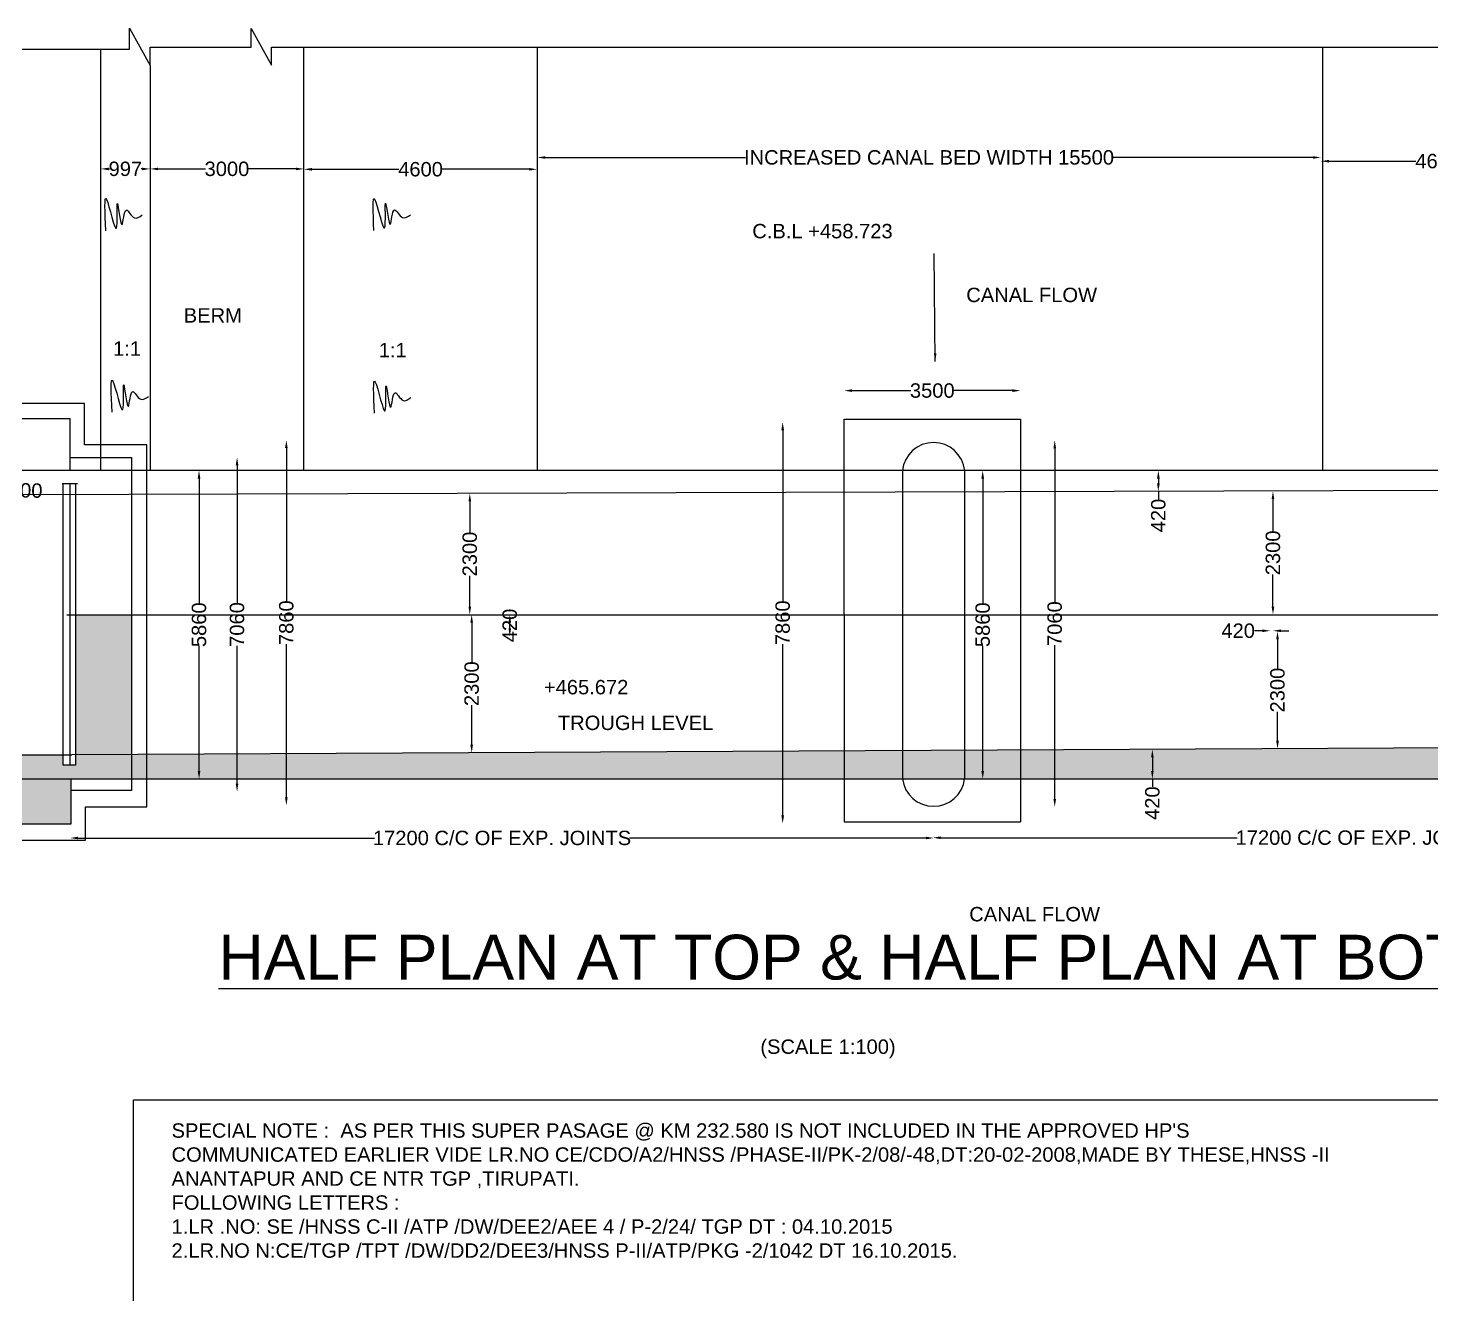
# Model space of a CAD drawing. Header units: millimetres. Extents: x 5124 to 5848355, y 2311 to 21025241.
# Drawn here: x 5785000 to 5806933, y 20988043 to 21007842 of the extents above; entities that cross this region are included whole.
import ezdxf

# ---------------------------------------------------------------- set-up
doc = ezdxf.new("R2010")
doc.units = ezdxf.units.MM
doc.header["$MEASUREMENT"] = 0
for name, color, linetype in [('DIMENSION', 2, 'Continuous'), ('DRAWING', 7, 'Continuous'), ('TEXT', 7, 'Continuous')]:
    doc.layers.add(name, color=color, linetype=linetype)
doc.styles.get("Standard").update_dxf_attribs({"font": 'arial.ttf', "height": 225})
doc.dimstyles.get("Standard").update_dxf_attribs({"dimtxt": 125, "dimasz": 125, "dimexe": 0.18, "dimexo": 0.0625, "dimgap": 0.09, "dimtad": 0, "dimdec": 0, "dimzin": 0, "dimdsep": 46, "dimtxsty": 'Standard', "dimcen": 0.09, "dimse1": 1, "dimse2": 1, "dimadec": 0, "dimazin": 0, "dimtfac": 1, "dimtdec": 0, "dimtofl": 0, "dimtmove": 0, "dimatfit": 3, "dimfxl": 0, "dimtolj": 1, "dimtzin": 0, "dimarcsym": 0})
pattern_1 = [(50, (0, 0), (179.3150457, -15.6880337), [18.75, -206.25]), (355, (0, 0), (-34.6878334, 188.0480334), [15, -165]), (100.4514, (14.94, -1.3), (144.6273454, 172.3598855), [15.9350475, -175.285528]), (46.1842, (0, 50), (266.8102622, -41.3797536), [28.125, -309.375]), (96.6356, (22.23, 46.55), (233.6656764, 243.5294677), [23.902572, -262.92825]), (351.1842, (0, 50), (233.6654863, 243.5296502), [22.5, -247.5]), (21, (25, 37.5), (149.226763, -100.6547227), [18.75, -206.25]), (326, (25, 37.5), (60.828833, 181.2875113), [15, -165]), (71.4514, (37.44, 29.11), (210.0556571, 80.6326242), [15.9350475, -175.285528]), (37.5, (0, 0), (3.03996383, 83.22346346), [0, -163, 0, -167.5, 0, -165.625]), (7.5, (0, 0), (65.76738436, 98.60292797), [0, -95.5, 0, -159.25, 0, -63.125]), (327.5, (-55.75, 0), (133.45560904, -5.63871793), [0, -62.5, 0, -195, 0, -258.75]), (317.5, (-80.75, 0), (145.79654234, 25.0262456), [0, -81.25, 0, -129.5, 0, -183.75])]

# ---------------------------------------------------------------- blocks, each defined once
blk = doc.blocks.new('*D60')
at = {"layer": 'Defpoints', "color": 0, "transparency": 16777216}
for p in [(5805198, 21005775), (5805198, 21005762), (5808849, 21005767)]:
    blk.add_point(p, dxfattribs=at)
at = {"layer": 'DRAWING', "color": 0, "lineweight": -2, "transparency": 16777216}
for p, q in [((5805323, 21005762), (5806683, 21005762)), ((5808724, 21005762), (5807364, 21005762))]:
    blk.add_line(p, q, dxfattribs=at)
at = {"layer": 'DRAWING', "color": 0, "transparency": 16777216}
for points in [[(5805323, 21005782), (5805323, 21005741), (5805198, 21005762)], [(5808724, 21005782), (5808724, 21005741), (5808849, 21005762)]]:
    blk.add_solid(points, dxfattribs=at)
at = {"layer": 'DRAWING', "color": 0, "transparency": 16777216, "insert": (5807024, 21005762), "char_height": 225, "attachment_point": 5}
blk.add_mtext('\\A1;4600', dxfattribs=at)
blk = doc.blocks.new('*D61')
at = {"layer": 'Defpoints', "color": 0, "transparency": 16777216}
for p in [(5792955, 21005820), (5792955, 21005762), (5805198, 21005762)]:
    blk.add_point(p, dxfattribs=at)
at = {"layer": 'DRAWING', "color": 0, "lineweight": -2, "transparency": 16777216}
for p, q in [((5793080, 21005820), (5796208, 21005820)), ((5805073, 21005820), (5801945, 21005820))]:
    blk.add_line(p, q, dxfattribs=at)
at = {"layer": 'DRAWING', "color": 0, "transparency": 16777216}
for points in [[(5793080, 21005840), (5793080, 21005799), (5792955, 21005820)], [(5805073, 21005840), (5805073, 21005799), (5805198, 21005820)]]:
    blk.add_solid(points, dxfattribs=at)
at = {"layer": 'DRAWING', "color": 0, "transparency": 16777216, "insert": (5799076, 21005820), "char_height": 225, "attachment_point": 5}
blk.add_mtext('\\A1;INCREASED CANAL BED WIDTH 15500', dxfattribs=at)
blk = doc.blocks.new('*D62')
at = {"layer": 'Defpoints', "color": 0, "transparency": 16777216}
for p in [(5789309, 21005820), (5792955, 21005820), (5789309, 21005635)]:
    blk.add_point(p, dxfattribs=at)
at = {"layer": 'DRAWING', "color": 0, "lineweight": -2, "transparency": 16777216}
for p, q in [((5789434, 21005635), (5790792, 21005635)), ((5792830, 21005635), (5791472, 21005635))]:
    blk.add_line(p, q, dxfattribs=at)
at = {"layer": 'DRAWING', "color": 0, "transparency": 16777216}
for points in [[(5789434, 21005656), (5789434, 21005614), (5789309, 21005635)], [(5792830, 21005656), (5792830, 21005614), (5792955, 21005635)]]:
    blk.add_solid(points, dxfattribs=at)
at = {"layer": 'DRAWING', "color": 0, "transparency": 16777216, "insert": (5791132, 21005635), "char_height": 225, "attachment_point": 5}
blk.add_mtext('\\A1;4600', dxfattribs=at)
blk = doc.blocks.new('*D63')
at = {"layer": 'Defpoints', "color": 0, "transparency": 16777216}
for p in [(5786906, 21005641), (5786906, 21005635), (5789309, 21005635)]:
    blk.add_point(p, dxfattribs=at)
at = {"layer": 'DRAWING', "color": 0, "lineweight": -2, "transparency": 16777216}
for p, q in [((5787031, 21005641), (5787772, 21005641)), ((5789184, 21005641), (5788443, 21005641))]:
    blk.add_line(p, q, dxfattribs=at)
at = {"layer": 'DRAWING', "color": 0, "transparency": 16777216}
for points in [[(5787031, 21005661), (5787031, 21005620), (5786906, 21005641)], [(5789184, 21005661), (5789184, 21005620), (5789309, 21005641)]]:
    blk.add_solid(points, dxfattribs=at)
at = {"layer": 'DRAWING', "color": 0, "transparency": 16777216, "insert": (5788107, 21005641), "char_height": 225, "attachment_point": 5}
blk.add_mtext('\\A1;3000', dxfattribs=at)
blk = doc.blocks.new('*D64')
at = {"layer": 'Defpoints', "color": 0, "transparency": 16777216}
for p in [(5786135, 21005641), (5786135, 21005641), (5786906, 21005641)]:
    blk.add_point(p, dxfattribs=at)
at = {"layer": 'DRAWING', "color": 0, "lineweight": -2, "transparency": 16777216}
for p, q in [((5786260, 21005641), (5786272, 21005641)), ((5786781, 21005641), (5786769, 21005641))]:
    blk.add_line(p, q, dxfattribs=at)
at = {"layer": 'DRAWING', "color": 0, "transparency": 16777216}
for points in [[(5786260, 21005661), (5786260, 21005620), (5786135, 21005641)], [(5786781, 21005661), (5786781, 21005620), (5786906, 21005641)]]:
    blk.add_solid(points, dxfattribs=at)
at = {"layer": 'DRAWING', "color": 0, "transparency": 16777216, "insert": (5786520, 21005641), "char_height": 225, "attachment_point": 5}
blk.add_mtext('\\A1;997', dxfattribs=at)
blk = doc.blocks.new('*D83')
at = {"layer": 'Defpoints', "color": 0, "transparency": 16777216}
for p in [(5787671, 21000927), (5787671, 21000927), (5787671, 20996107)]:
    blk.add_point(p, dxfattribs=at)
at = {"layer": 'DRAWING', "color": 0, "lineweight": -2, "transparency": 16777216}
for p, q in [((5787671, 21000802), (5787671, 20998853)), ((5787671, 20996232), (5787671, 20998181))]:
    blk.add_line(p, q, dxfattribs=at)
at = {"layer": 'DRAWING', "color": 0, "transparency": 16777216}
for points in [[(5787650, 21000802), (5787692, 21000802), (5787671, 21000927)], [(5787650, 20996232), (5787692, 20996232), (5787671, 20996107)]]:
    blk.add_solid(points, dxfattribs=at)
at = {"layer": 'DRAWING', "color": 0, "transparency": 16777216, "insert": (5787671, 20998517), "char_height": 225, "attachment_point": 5, "rotation": 90}
blk.add_mtext('\\A1;5860', dxfattribs=at)
blk = doc.blocks.new('*D84')
at = {"layer": 'Defpoints', "color": 0, "transparency": 16777216}
for p in [(5788177, 21001132), (5788140, 20995911), (5788265, 20995911)]:
    blk.add_point(p, dxfattribs=at)
at = {"layer": 'DRAWING', "color": 0, "lineweight": -2, "transparency": 16777216}
for p, q in [((5788265, 21001007), (5788265, 20998856)), ((5788265, 20996036), (5788265, 20998187))]:
    blk.add_line(p, q, dxfattribs=at)
at = {"layer": 'DRAWING', "color": 0, "transparency": 16777216}
for points in [[(5788244, 21001007), (5788286, 21001007), (5788265, 21001132)], [(5788244, 20996036), (5788286, 20996036), (5788265, 20995911)]]:
    blk.add_solid(points, dxfattribs=at)
at = {"layer": 'DRAWING', "color": 0, "transparency": 16777216, "insert": (5788265, 20998521), "char_height": 225, "attachment_point": 5, "rotation": 90}
blk.add_mtext('\\A1;7060', dxfattribs=at)
blk = doc.blocks.new('*D85')
at = {"layer": 'Defpoints', "color": 0, "transparency": 16777216}
for p in [(5789035, 21001402), (5789074, 21001402), (5789134, 20995696)]:
    blk.add_point(p, dxfattribs=at)
at = {"layer": 'DRAWING', "color": 0, "lineweight": -2, "transparency": 16777216}
for p, q in [((5789035, 21001277), (5789035, 20998883)), ((5789035, 20995821), (5789035, 20998214))]:
    blk.add_line(p, q, dxfattribs=at)
at = {"layer": 'DRAWING', "color": 0, "transparency": 16777216}
for points in [[(5789014, 21001277), (5789056, 21001277), (5789035, 21001402)], [(5789014, 20995821), (5789056, 20995821), (5789035, 20995696)]]:
    blk.add_solid(points, dxfattribs=at)
at = {"layer": 'DRAWING', "color": 0, "transparency": 16777216, "insert": (5789035, 20998549), "char_height": 225, "attachment_point": 5, "rotation": 90}
blk.add_mtext('\\A1;7860', dxfattribs=at)
blk = doc.blocks.new('*D86')
at = {"layer": 'Defpoints', "color": 0, "transparency": 16777216}
for p in [(5791862, 21000569), (5791901, 21000569), (5791979, 20998675)]:
    blk.add_point(p, dxfattribs=at)
at = {"layer": 'DRAWING', "color": 0, "lineweight": -2, "transparency": 16777216}
for p, q in [((5791901, 21000444), (5791901, 20999959)), ((5791901, 20998800), (5791901, 20999284))]:
    blk.add_line(p, q, dxfattribs=at)
at = {"layer": 'DRAWING', "color": 0, "transparency": 16777216}
for points in [[(5791881, 21000444), (5791922, 21000444), (5791901, 21000569)], [(5791881, 20998800), (5791922, 20998800), (5791901, 20998675)]]:
    blk.add_solid(points, dxfattribs=at)
at = {"layer": 'DRAWING', "color": 0, "transparency": 16777216, "insert": (5791901, 20999622), "char_height": 225, "attachment_point": 5, "rotation": 90}
blk.add_mtext('\\A1;2300', dxfattribs=at)
blk = doc.blocks.new('*D87')
at = {"layer": 'Defpoints', "color": 0, "transparency": 16777216}
for p in [(5791901, 20998675), (5791912, 20996516), (5791931, 20996516)]:
    blk.add_point(p, dxfattribs=at)
at = {"layer": 'DRAWING', "color": 0, "lineweight": -2, "transparency": 16777216}
for p, q in [((5791931, 20998550), (5791931, 20997933)), ((5791931, 20996641), (5791931, 20997258))]:
    blk.add_line(p, q, dxfattribs=at)
at = {"layer": 'DRAWING', "color": 0, "transparency": 16777216}
for points in [[(5791910, 20998550), (5791951, 20998550), (5791931, 20998675)], [(5791910, 20996641), (5791951, 20996641), (5791931, 20996516)]]:
    blk.add_solid(points, dxfattribs=at)
at = {"layer": 'DRAWING', "color": 0, "transparency": 16777216, "insert": (5791931, 20997596), "char_height": 225, "attachment_point": 5, "rotation": 90}
blk.add_mtext('\\A1;2300', dxfattribs=at)
blk = doc.blocks.new('*D88')
at = {"layer": 'Defpoints', "color": 0, "transparency": 16777216}
for p in [(5791931, 20998675), (5792526, 20998675), (5791931, 20998337)]:
    blk.add_point(p, dxfattribs=at)
at = {"layer": 'DRAWING', "color": 0, "lineweight": -2, "transparency": 16777216}
blk.add_line((5792526, 20998462), (5792526, 20998550), dxfattribs=at)
at = {"layer": 'DRAWING', "color": 0, "transparency": 16777216}
for points in [[(5792505, 20998550), (5792547, 20998550), (5792526, 20998675)], [(5792505, 20998462), (5792547, 20998462), (5792526, 20998337)]]:
    blk.add_solid(points, dxfattribs=at)
at = {"layer": 'DRAWING', "color": 0, "transparency": 16777216, "insert": (5792526, 20998506), "char_height": 225, "attachment_point": 5, "rotation": 90}
blk.add_mtext('\\A1;420', dxfattribs=at)
blk = doc.blocks.new('*D89')
at = {"layer": 'Defpoints', "color": 0, "transparency": 16777216}
for p in [(5785657, 20995153), (5799152, 20995215), (5799152, 20995184)]:
    blk.add_point(p, dxfattribs=at)
at = {"layer": 'DRAWING', "color": 0, "lineweight": -2, "transparency": 16777216}
for p, q in [((5785782, 20995184), (5790412, 20995184)), ((5799027, 20995184), (5794397, 20995184))]:
    blk.add_line(p, q, dxfattribs=at)
at = {"layer": 'DRAWING', "color": 0, "transparency": 16777216}
for points in [[(5785782, 20995205), (5785782, 20995164), (5785657, 20995184)], [(5799027, 20995205), (5799027, 20995164), (5799152, 20995184)]]:
    blk.add_solid(points, dxfattribs=at)
at = {"layer": 'DRAWING', "color": 0, "transparency": 16777216, "insert": (5792405, 20995184), "char_height": 225, "attachment_point": 5}
blk.add_mtext('\\A1;17200 C/C OF EXP. JOINTS', dxfattribs=at)
blk = doc.blocks.new('*D90')
at = {"layer": 'Defpoints', "color": 0, "transparency": 16777216}
for p in [(5799135, 20995158), (5812630, 20995220), (5812630, 20995189)]:
    blk.add_point(p, dxfattribs=at)
at = {"layer": 'DRAWING', "color": 0, "lineweight": -2, "transparency": 16777216}
for p, q in [((5799260, 20995189), (5803891, 20995189)), ((5812505, 20995189), (5807875, 20995189))]:
    blk.add_line(p, q, dxfattribs=at)
at = {"layer": 'DRAWING', "color": 0, "transparency": 16777216}
for points in [[(5799260, 20995210), (5799260, 20995168), (5799135, 20995189)], [(5812505, 20995210), (5812505, 20995168), (5812630, 20995189)]]:
    blk.add_solid(points, dxfattribs=at)
at = {"layer": 'DRAWING', "color": 0, "transparency": 16777216, "insert": (5805883, 20995189), "char_height": 225, "attachment_point": 5}
blk.add_mtext('\\A1;17200 C/C OF EXP. JOINTS', dxfattribs=at)
blk = doc.blocks.new('*D91')
at = {"layer": 'Defpoints', "color": 0, "transparency": 16777216}
for p in [(5796790, 21001683), (5796825, 21001683), (5796802, 20995413)]:
    blk.add_point(p, dxfattribs=at)
at = {"layer": 'DRAWING', "color": 0, "lineweight": -2, "transparency": 16777216}
for p, q in [((5796790, 21001558), (5796790, 20998883)), ((5796790, 20995538), (5796790, 20998213))]:
    blk.add_line(p, q, dxfattribs=at)
at = {"layer": 'DRAWING', "color": 0, "transparency": 16777216}
for points in [[(5796769, 21001558), (5796811, 21001558), (5796790, 21001683)], [(5796769, 20995538), (5796811, 20995538), (5796790, 20995413)]]:
    blk.add_solid(points, dxfattribs=at)
at = {"layer": 'DRAWING', "color": 0, "transparency": 16777216, "insert": (5796790, 20998548), "char_height": 225, "attachment_point": 5, "rotation": 90}
blk.add_mtext('\\A1;7860', dxfattribs=at)
blk = doc.blocks.new('*D92')
at = {"layer": 'Defpoints', "color": 0, "transparency": 16777216}
for p in [(5800505, 21002176), (5797749, 21001728), (5800505, 21001728)]:
    blk.add_point(p, dxfattribs=at)
at = {"layer": 'DRAWING', "color": 0, "lineweight": -2, "transparency": 16777216}
for p, q in [((5797874, 21002176), (5798792, 21002176)), ((5800380, 21002176), (5799463, 21002176))]:
    blk.add_line(p, q, dxfattribs=at)
at = {"layer": 'DRAWING', "color": 0, "transparency": 16777216}
for points in [[(5797874, 21002197), (5797874, 21002155), (5797749, 21002176)], [(5800380, 21002197), (5800380, 21002155), (5800505, 21002176)]]:
    blk.add_solid(points, dxfattribs=at)
at = {"layer": 'DRAWING', "color": 0, "transparency": 16777216, "insert": (5799127, 21002176), "char_height": 225, "attachment_point": 5}
blk.add_mtext('\\A1;3500', dxfattribs=at)
blk = doc.blocks.new('*D93')
at = {"layer": 'Defpoints', "color": 0, "transparency": 16777216}
for p in [(5799891, 21000927), (5799891, 20996107), (5799915, 20996107)]:
    blk.add_point(p, dxfattribs=at)
at = {"layer": 'DRAWING', "color": 0, "lineweight": -2, "transparency": 16777216}
for p, q in [((5799915, 21000802), (5799915, 20998853)), ((5799915, 20996232), (5799915, 20998181))]:
    blk.add_line(p, q, dxfattribs=at)
at = {"layer": 'DRAWING', "color": 0, "transparency": 16777216}
for points in [[(5799894, 21000802), (5799936, 21000802), (5799915, 21000927)], [(5799894, 20996232), (5799936, 20996232), (5799915, 20996107)]]:
    blk.add_solid(points, dxfattribs=at)
at = {"layer": 'DRAWING', "color": 0, "transparency": 16777216, "insert": (5799915, 20998517), "char_height": 225, "attachment_point": 5, "rotation": 90}
blk.add_mtext('\\A1;5860', dxfattribs=at)
blk = doc.blocks.new('*D94')
at = {"layer": 'Defpoints', "color": 0, "transparency": 16777216}
for p in [(5801040, 21001401), (5801040, 21001401), (5801144, 20995670)]:
    blk.add_point(p, dxfattribs=at)
at = {"layer": 'DRAWING', "color": 0, "lineweight": -2, "transparency": 16777216}
for p, q in [((5801040, 21001276), (5801040, 20998870)), ((5801040, 20995795), (5801040, 20998200))]:
    blk.add_line(p, q, dxfattribs=at)
at = {"layer": 'DRAWING', "color": 0, "transparency": 16777216}
for points in [[(5801020, 21001276), (5801061, 21001276), (5801040, 21001401)], [(5801020, 20995795), (5801061, 20995795), (5801040, 20995670)]]:
    blk.add_solid(points, dxfattribs=at)
at = {"layer": 'DRAWING', "color": 0, "transparency": 16777216, "insert": (5801040, 20998535), "char_height": 225, "attachment_point": 5, "rotation": 90}
blk.add_mtext('\\A1;7060', dxfattribs=at)
blk = doc.blocks.new('*D95')
at = {"layer": 'Defpoints', "color": 0, "transparency": 16777216}
for p in [(5802538, 21000927), (5802539, 21000601), (5802659, 21000601)]:
    blk.add_point(p, dxfattribs=at)
at = {"layer": 'DRAWING', "color": 0, "lineweight": -2, "transparency": 16777216}
for p, q in [((5802659, 21000802), (5802659, 21000726)), ((5802659, 21000601), (5802659, 21000476))]:
    blk.add_line(p, q, dxfattribs=at)
at = {"layer": 'DRAWING', "color": 0, "transparency": 16777216}
for points in [[(5802638, 21000802), (5802680, 21000802), (5802659, 21000927)], [(5802638, 21000726), (5802680, 21000726), (5802659, 21000601)]]:
    blk.add_solid(points, dxfattribs=at)
at = {"layer": 'DRAWING', "color": 0, "transparency": 16777216, "insert": (5802659, 21000224), "char_height": 225, "attachment_point": 5, "rotation": 90}
blk.add_mtext('\\A1;420', dxfattribs=at)
blk = doc.blocks.new('*D96')
at = {"layer": 'Defpoints', "color": 0, "transparency": 16777216}
for p in [(5804450, 21000607), (5804450, 20998675), (5804450, 20998675)]:
    blk.add_point(p, dxfattribs=at)
at = {"layer": 'DRAWING', "color": 0, "lineweight": -2, "transparency": 16777216}
for p, q in [((5804450, 21000482), (5804450, 20999979)), ((5804450, 20998800), (5804450, 20999303))]:
    blk.add_line(p, q, dxfattribs=at)
at = {"layer": 'DRAWING', "color": 0, "transparency": 16777216}
for points in [[(5804429, 21000482), (5804470, 21000482), (5804450, 21000607)], [(5804429, 20998800), (5804470, 20998800), (5804450, 20998675)]]:
    blk.add_solid(points, dxfattribs=at)
at = {"layer": 'DRAWING', "color": 0, "transparency": 16777216, "insert": (5804450, 20999641), "char_height": 225, "attachment_point": 5, "rotation": 90}
blk.add_mtext('\\A1;2300', dxfattribs=at)
blk = doc.blocks.new('*D97')
at = {"layer": 'Defpoints', "color": 0, "transparency": 16777216}
for p in [(5804450, 20998675), (5804409, 20998430), (5804409, 20998423)]:
    blk.add_point(p, dxfattribs=at)
at = {"layer": 'DRAWING', "color": 0, "lineweight": -2, "transparency": 16777216}
for p, q in [((5804284, 20998423), (5804159, 20998423)), ((5804575, 20998423), (5804700, 20998423))]:
    blk.add_line(p, q, dxfattribs=at)
at = {"layer": 'DRAWING', "color": 0, "transparency": 16777216}
for points in [[(5804284, 20998444), (5804284, 20998402), (5804409, 20998423)], [(5804575, 20998444), (5804575, 20998402), (5804450, 20998423)]]:
    blk.add_solid(points, dxfattribs=at)
at = {"layer": 'DRAWING', "color": 0, "transparency": 16777216, "insert": (5803906, 20998423), "char_height": 225, "attachment_point": 5}
blk.add_mtext('\\A1;420', dxfattribs=at)
blk = doc.blocks.new('*D98')
at = {"layer": 'Defpoints', "color": 0, "transparency": 16777216}
for p in [(5804512, 20998413), (5804521, 20996579), (5804521, 20996579)]:
    blk.add_point(p, dxfattribs=at)
at = {"layer": 'DRAWING', "color": 0, "lineweight": -2, "transparency": 16777216}
for p, q in [((5804521, 20998288), (5804521, 20997833)), ((5804521, 20996704), (5804521, 20997158))]:
    blk.add_line(p, q, dxfattribs=at)
at = {"layer": 'DRAWING', "color": 0, "transparency": 16777216}
for points in [[(5804500, 20998288), (5804542, 20998288), (5804521, 20998413)], [(5804500, 20996704), (5804542, 20996704), (5804521, 20996579)]]:
    blk.add_solid(points, dxfattribs=at)
at = {"layer": 'DRAWING', "color": 0, "transparency": 16777216, "insert": (5804521, 20997496), "char_height": 225, "attachment_point": 5, "rotation": 90}
blk.add_mtext('\\A1;2300', dxfattribs=at)
blk = doc.blocks.new('*D99')
at = {"layer": 'Defpoints', "color": 0, "transparency": 16777216}
for p in [(5802566, 20996569), (5802566, 20996107), (5802566, 20996107)]:
    blk.add_point(p, dxfattribs=at)
at = {"layer": 'DRAWING', "color": 0, "lineweight": -2, "transparency": 16777216}
for p, q in [((5802566, 20996444), (5802566, 20996232)), ((5802566, 20996107), (5802566, 20995982))]:
    blk.add_line(p, q, dxfattribs=at)
at = {"layer": 'DRAWING', "color": 0, "transparency": 16777216}
for points in [[(5802545, 20996444), (5802586, 20996444), (5802566, 20996569)], [(5802545, 20996232), (5802586, 20996232), (5802566, 20996107)]]:
    blk.add_solid(points, dxfattribs=at)
at = {"layer": 'DRAWING', "color": 0, "transparency": 16777216, "insert": (5802566, 20995729), "char_height": 225, "attachment_point": 5, "rotation": 90}
blk.add_mtext('\\A1;420', dxfattribs=at)

msp = doc.modelspace()

# ---------------------------------------------------------------- hatches: boundary and pattern name
at = {"layer": 'TEXT'}
h = msp.add_hatch(dxfattribs=at)
h.set_pattern_fill('AR-CONC', color=0, scale=25, style=0)
h.set_pattern_definition(pattern_1)
h.paths.add_polyline_path([(5786614.1, 20998443.8), (5786614.1, 20998674.7), (5785738.3, 20998674.7), (5785738.3, 20996485.9), (5786614.1, 20996490.2)])
h.paths.add_polyline_path([(5786854.7, 20996491.4), (5786614.1, 20996490.2), (5786614.1, 20996107.2), (5786854.7, 20996107.2)])
h.paths.add_polyline_path([(5798661.1, 20996549.8), (5786854.7, 20996491.4), (5786854.7, 20996107.2), (5798661.1, 20996107.2)])
h.paths.add_polyline_path([(5799633.1, 20996554.6), (5798661.1, 20996549.8), (5798661.1, 20996107.2), (5799633.1, 20996107.2)])
h.paths.add_polyline_path([(5811328.9, 20996612.4), (5799633.1, 20996554.6), (5799633.1, 20996107.2), (5811328.9, 20996107.2)])
h.paths.add_polyline_path([(5811649.1, 20996614), (5811328.9, 20996612.4), (5811328.9, 20996107.2), (5811649.1, 20996107.2)])
h.paths.add_polyline_path([(5812174, 20996616.6), (5811649.1, 20996614), (5811649.1, 20996107.2), (5812174, 20996107.2)])
h.paths.add_polyline_path([(5812174, 20998674.7), (5811649.1, 20998674.7), (5811649.1, 20996614), (5812174, 20996616.6)])
h = msp.add_hatch(dxfattribs=at)
h.set_pattern_fill('AR-CONC', color=0, scale=25, style=0)
h.set_pattern_definition(pattern_1)
h.paths.add_polyline_path([(5785667.3, 20996107.2), (5782058.8, 20996107.2), (5782058.8, 20995398.2), (5785667.3, 20995398.2)])
h.paths.add_polyline_path([(5786614.1, 20996490.2), (5785738.3, 20996485.9), (5785738.3, 20996324), (5785548.5, 20996324), (5785548.5, 20996485.6), (5782058.8, 20996485.6), (5782058.8, 20996107.2), (5785667.3, 20996107.2), (5786614.1, 20996107.2)])
h.paths.add_polyline_path([(5782058.8, 20996485.6), (5778011.7, 20996485.6), (5778011.7, 20995814.6), (5782058.8, 20995814.6)])
h.paths.add_polyline_path([(5782058.8, 20995814.6), (5778011.7, 20995814.6), (5778011.7, 20994579.3), (5782058.8, 20994579.3)])
h.paths.add_polyline_path([(5778011.7, 20995163.2), (5778011.7, 20996058.6), (5772905.9, 20993520.8), (5772905.9, 20990409.5), (5773746.1, 20990409.5), (5773746.1, 20992985.5)], flags=16)
h.paths.add_polyline_path([(5778011.7, 20996058.6), (5778011.7, 20996485.6), (5772509.6, 20993737.7), (5772509.6, 20990409.5), (5772905.9, 20990409.5), (5772905.9, 20993520.8)])
h.paths.add_polyline_path([(5783175.1, 20996100.2), (5784609.8, 20996100.2), (5784609.8, 20996444.8), (5783175.1, 20996444.8)], flags=9)
h.paths.add_polyline_path([(5780619.8, 20995768.9), (5780619.8, 20996531.3), (5780962.1, 20996531.3), (5780962.1, 20995768.9)], flags=9)
h.paths.add_polyline_path([(5776537.6, 20994785.9), (5776537.6, 20995548.3), (5776879.9, 20995548.3), (5776879.9, 20994785.9)], flags=8)
h.paths.add_polyline_path([(5774304.6, 20994441.4), (5775739.2, 20994441.4), (5775739.2, 20994786), (5774304.6, 20994786)], flags=24)
h.paths.add_polyline_path([(5772562, 20990928.7), (5773996.6, 20990928.7), (5773996.6, 20991273.3), (5772562, 20991273.3)], flags=24)
h.paths.add_polyline_path([(5777038.3, 20996191), (5777647.2, 20996191), (5777647.2, 20995848.7), (5777038.3, 20995848.7)], flags=25)

# ---------------------------------------------------------------- linework, layer by layer
at = {"layer": 'DIMENSION', "color": 0}
for points in [[(5768887.4, 21007510), (5786585, 21007510), (5786585, 21007842.2), (5786905.7, 21007259.8), (5786905.7, 21007544.4), (5788485.7, 21007544.4), (5788485.7, 21007838), (5788801, 21007264.9), (5788801, 21007544.2), (5810782.2, 21007544.2)], [(5816133.9, 21001799), (5812492.1, 21001799), (5812492.1, 21000927), (5785655, 21000927), (5785655, 21001734.6), (5782058.8, 21001734.6), (5782058.8, 21002462.7), (5778011.7, 21002462.7), (5778011.7, 20996485.6), (5772509.6, 20993737.7), (5772509.6, 20990409.5), (5768930.8, 20990409.5), (5768930.8, 21007510)], [(5786134.7, 21000927), (5786134.7, 21007510)], [(5789309.1, 21000927), (5789309.1, 21007544.2)], [(5792955.1, 21007544.2), (5792955.1, 21000927)], [(5786905.7, 21007259.8), (5786905.7, 21000927)], [(5772268.4, 20990409.5), (5772268.4, 20990207.4), (5773978.1, 20990207.4), (5773978.1, 20992834), (5777771, 20994772.5), (5777771, 20994334.1), (5782330.8, 20994334.1), (5782330.8, 20995153), (5785899.3, 20995153), (5785899.3, 20995672.9), (5786854.7, 20995672.9), (5786854.7, 21001329.9), (5785883.2, 21001329.9), (5785883.2, 21001974.4), (5782292.1, 21001974.4), (5782292.1, 21002693.4), (5777760.8, 21002693.4), (5777760.8, 21002243.5), (5773944.2, 21004155.4), (5773944.2, 21006808.9), (5772257.3, 21006808.9), (5772257.3, 21006092.4)], [(5797749, 20998674.7), (5797749, 21001727.6), (5800505.3, 21001727.6), (5800505.3, 20998674.7)], [(5785655, 21001132.4), (5786614.1, 21001132.4), (5786614.1, 20998443.8)], [(5785655, 21000927), (5782058.8, 21000927)], [(5798661.1, 21000927), (5798661.1, 20996107.2)], [(5799633.1, 20996107.2), (5799633.1, 21000927)], [(5817367, 21000646.4), (5778011.7, 21000526.9)], [(5785534.2, 21000722.6), (5785771, 21000722.6)], [(5785738.3, 21000722.6), (5785738.3, 20996324), (5785548.5, 20996324), (5785548.5, 21000722.6)], [(5785652.6, 21000722.6), (5785652.6, 20996324)], [(5785607.5, 20998674.7), (5812702.9, 20998674.7)], [(5786614.1, 20998443.8), (5786614.1, 20995927.2), (5785667.3, 20995927.2)], [(5778011.7, 20996485.6), (5782058.8, 20996485.6), (5785681.1, 20996485.6)], [(5812538.2, 20996618.4), (5785681.1, 20996485.6)], [(5782058.8, 20996107.2), (5785667.3, 20996107.2), (5785667.3, 20995398.2), (5782058.8, 20995398.2)], [(5785667.3, 20996107.2), (5812538.2, 20996107.2)]]:
    msp.add_lwpolyline(points, dxfattribs=at)
msp.add_lwpolyline([(5786648.6, 20991092.9), (5807536.3, 20991092.9), (5807536.3, 20986266.5), (5786648.6, 20986266.5)], close=True, dxfattribs=at)
for centre, radius, start, end in [((5799147.1, 21000876.6), 488.6, 5.92132, 174.07868), ((5799147.1, 20996170.3), 490, 187.39694, 352.60306)]:
    msp.add_arc(centre, radius, start, end, dxfattribs=at)
at = {"layer": 'TEXT', "color": 0}
for points in [[(5805226.8, 21000927), (5805226.8, 21007544.2)], [(5797749, 20998674.7), (5797749, 20995438), (5800505.3, 20995438)], [(5800505.3, 20998674.7), (5800505.3, 20995438)]]:
    msp.add_lwpolyline(points, dxfattribs=at)
for points in [[(5786214.3, 21004675.2), (5786227.2, 21005162.5), (5786381.9, 21004716), (5786396.9, 21005102.4), (5786470, 21004771.8), (5786536.6, 21004997.3), (5786661.2, 21004877), (5786783.7, 21004922.1)], [(5790403.6, 21004678.3), (5790416.5, 21005165.6), (5790571.2, 21004719.1), (5790586.3, 21005105.5), (5790659.3, 21004774.9), (5790725.9, 21005000.4), (5790850.5, 21004880.1), (5790973, 21004925.2)], [(5786312.3, 21001838.9), (5786325.2, 21002326.2), (5786479.9, 21001879.7), (5786494.9, 21002266.1), (5786568, 21001935.5), (5786634.6, 21002160.9), (5786759.2, 21002040.7), (5786881.7, 21002085.8)], [(5790412.4, 21001821.3), (5790425.3, 21002308.6), (5790580, 21001862.1), (5790595, 21002248.5), (5790668.1, 21001917.9), (5790734.7, 21002143.3), (5790859.3, 21002023.1), (5790981.8, 21002068.2)]]:
    msp.add_spline(points, degree=3, dxfattribs=at)

# ---------------------------------------------------------------- texts
for s, height, p in [('C.B.L +458.723', 225, (5796314.8, 21004556.4)), ('CANAL FLOW ', 225, (5799658.1, 21003559.2)), ('BERM ', 225, (5787432.5, 21003239.5)), ('1:1', 225, (5786327.3, 21002721.4)), ('1:1', 225, (5790479.2, 21002696.7)), ('+465.672', 225, (5793059.1, 20997429.9)), ('TROUGH LEVEL ', 225, (5793277.7, 20996871.8)), ('CANAL FLOW', 225, (5799704.5, 20993881.6)), ('%%UHALF PLAN AT TOP & HALF PLAN AT BOTTOM ', 700, (5787974.5, 20992972.7)), ('(SCALE 1:100)', 225, (5796440.8, 20991810.9))]:
    msp.add_text(s, height=height, dxfattribs=at).set_placement(p)
msp.add_text('+468.100', height=225, rotation=358.88622, dxfattribs=at).set_placement((5783903.8, 21000525.8))
at = {"layer": 'TEXT', "color": 0, "insert": (5787241.7, 20990725.1), "char_height": 225, "width": 18478.877, "attachment_point": 1}
msp.add_mtext("SPECIAL NOTE :  AS PER THIS SUPER PASAGE @ KM 232.580 IS NOT INCLUDED IN THE APPROVED HP'S COMMUNICATED EARLIER VIDE LR.NO CE/CDO/A2/HNSS /PHASE-II/PK-2/08/-48,DT:20-02-2008,MADE BY THESE,HNSS -II ANANTAPUR AND CE NTR TGP ,TIRUPATI.\\PFOLLOWING LETTERS :\\P1.LR .NO: SE /HNSS C-II /ATP /DW/DEE2/AEE 4 / P-2/24/ TGP DT : 04.10.2015\\P2.LR.NO N:CE/TGP /TPT /DW/DD2/DEE3/HNSS P-II/ATP/PKG -2/1042 DT 16.10.2015.", dxfattribs=at)

# ---------------------------------------------------------------- dimensions: what is measured, and where the dimension line sits
at = {"layer": 'DRAWING', "color": 0}
for base, p1, p2, text, picture, middle in [((5792955.1, 21005819.6), (5805197.6, 21005761.6), (5792955.1, 21005761.6), 'INCREASED CANAL BED WIDTH 15500', '*D61', (5799076.3, 21005819.6)), ((5805197.6, 21005761.6), (5808849.5, 21005766.5), (5805197.6, 21005774.6), '4600', '*D60', (5807023.5, 21005761.6)), ((5786134.7, 21005640.6), (5786905.7, 21005640.6), (5786134.7, 21005640.6), '997', '*D64', (5786520.2, 21005640.6)), ((5786905.7, 21005640.6), (5789309.1, 21005634.7), (5786905.7, 21005634.7), '3000', '*D63', (5788107.4, 21005640.6)), ((5789309.1, 21005634.7), (5792955.1, 21005819.6), (5789309.1, 21005819.6), '4600', '*D62', (5791132.1, 21005634.7)), ((5800505.3, 21002176.2), (5797749, 21001727.6), (5800505.3, 21001727.6), '3500', '*D92', (5799127.2, 21002176.2)), ((5804408.9, 20998423.1), (5804449.7, 20998674.7), (5804408.9, 20998429.9), '420', '*D97', (5803906.1, 20998423.1)), ((5799152, 20995184.4), (5785657, 20995153), (5799152, 20995214.7), '17200 C/C OF EXP. JOINTS', '*D89', (5792404.5, 20995184.4)), ((5812630.4, 20995189.2), (5799135.5, 20995157.9), (5812630.4, 20995219.6), '17200 C/C OF EXP. JOINTS', '*D90', (5805883, 20995189.2))]:
    dim = msp.add_linear_dim(base=base, p1=p1, p2=p2, text=text, dimstyle='Standard', dxfattribs=at)
    dim.commit()
    dim.dimension.update_dxf_attribs({"geometry": picture, "text_midpoint": middle})
for base, p1, p2, text, picture, middle in [((5796790.1, 21001683), (5796802, 20995412.7), (5796824.6, 21001683), '7860', '*D91', (5796790.1, 20998547.8)), ((5789034.9, 21001401.7), (5789133.9, 20995695.5), (5789074.4, 21001401.7), '7860', '*D85', (5789034.9, 20998548.6)), ((5801040.4, 21001400.6), (5801143.8, 20995669.7), (5801040.4, 21001400.6), '7060', '*D94', (5801040.4, 20998535.2)), ((5788265.1, 20995910.8), (5788176.6, 21001132.1), (5788139.6, 20995910.8), '7060', '*D84', (5788265.1, 20998521.4)), ((5787670.9, 21000927), (5787670.9, 20996107.2), (5787670.9, 21000927), '5860', '*D83', (5787670.9, 20998517.1)), ((5799915.1, 20996107.2), (5799890.5, 21000927), (5799890.5, 20996107.2), '5860', '*D93', (5799915.1, 20998517.1)), ((5802659.2, 21000601.4), (5802537.9, 21000927), (5802538.9, 21000601.4), '420', '*D95', (5802659.2, 21000223.6)), ((5791901.4, 21000569), (5791978.9, 20998674.7), (5791862.5, 21000569), '2300', '*D86', (5791901.4, 20999621.8)), ((5804449.7, 20998674.7), (5804449.7, 21000607.2), (5804449.7, 20998674.7), '2300', '*D96', (5804449.7, 20999640.9)), ((5791930.6, 20996516.4), (5791901.4, 20998674.7), (5791912.1, 20996516.4), '2300', '*D87', (5791930.6, 20997595.5)), ((5804521.2, 20996578.7), (5804512.2, 20998412.7), (5804521.2, 20996578.7), '2300', '*D98', (5804521.2, 20997495.7)), ((5802565.5, 20996107.2), (5802565.5, 20996569.1), (5802565.5, 20996107.2), '420', '*D99', (5802565.5, 20995729.4))]:
    dim = msp.add_linear_dim(base=base, p1=p1, p2=p2, angle=90, text=text, dimstyle='Standard', dxfattribs=at)
    dim.commit()
    dim.dimension.update_dxf_attribs({"geometry": picture, "text_midpoint": middle})
dim = msp.add_linear_dim(base=(5792525.8, 20998674.7), p1=(5791930.6, 20998336.6), p2=(5791930.6, 20998674.7), angle=90, text='420', dimstyle='Standard', dxfattribs=at)
dim.commit()
dim.dimension.update_dxf_attribs({"geometry": '*D88', "text_midpoint": (5792525.8, 20998505.6), "dimtype": 160})

# ---------------------------------------------------------------- leaders
msp.add_leader([(5799173.6, 21002633.3), (5799155.7, 21004321.7)], dimstyle='Standard', override={"dimgap": 0.09, "dimtad": 0}, dxfattribs=at)

doc.saveas('drawing.dxf')
